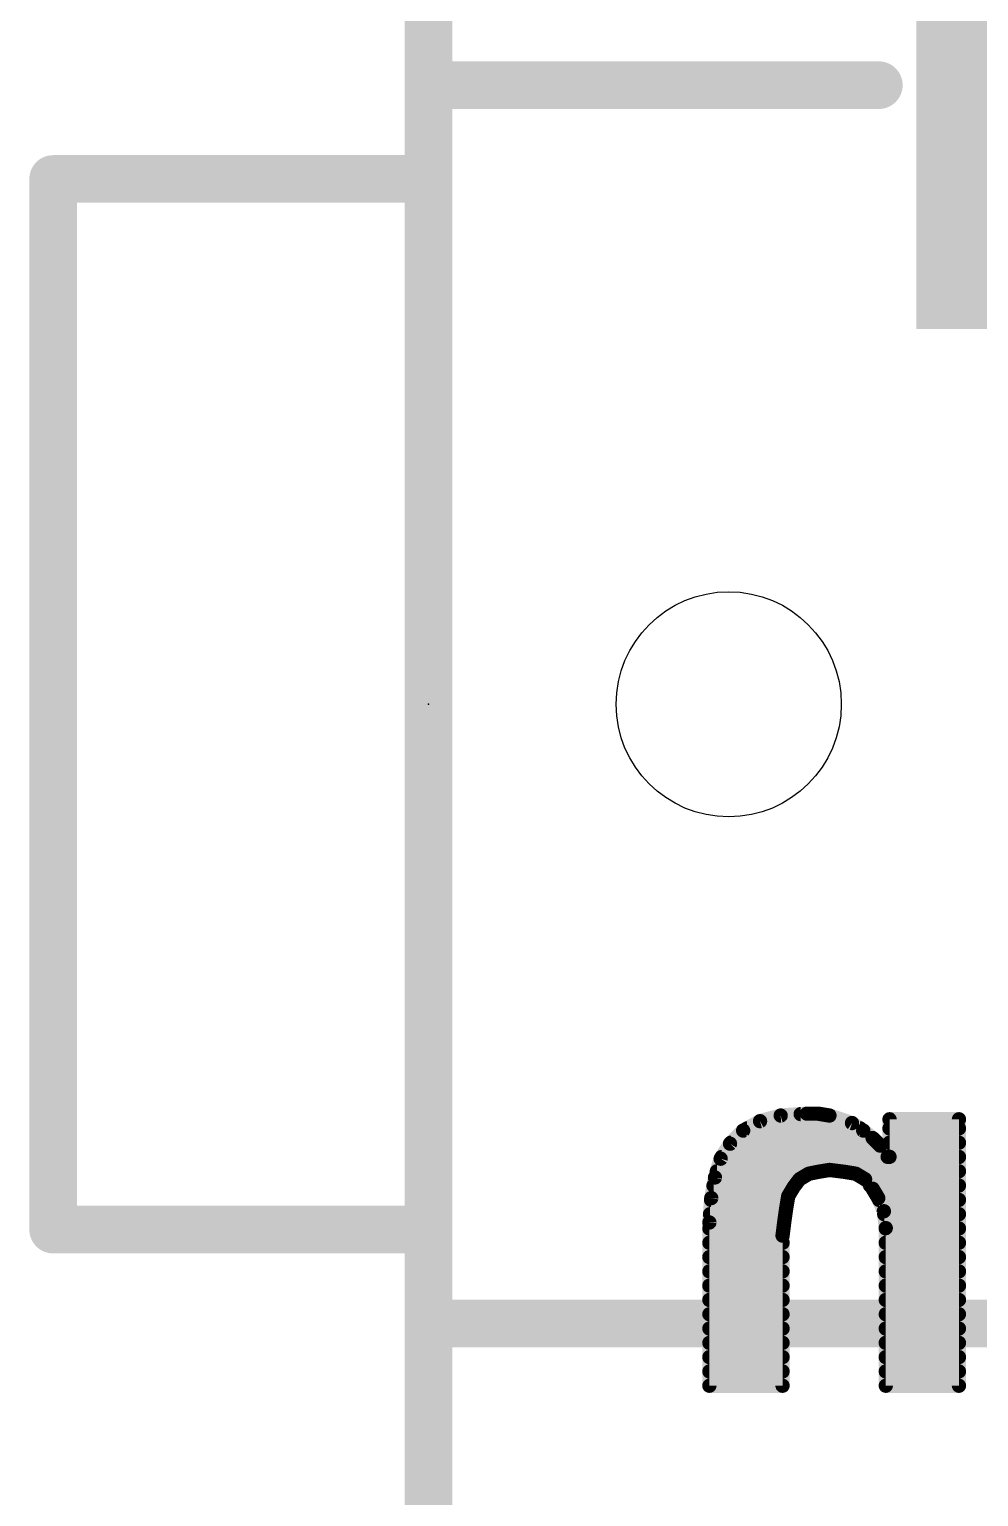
# Model space of a CAD drawing. Extents: x -41 to 66, y -18 to 51.
# Drawn here: x -2.13 to 2.93, y 35.15 to 42.97 of the extents above; entities that cross this region are included whole.
import ezdxf

# ---------------------------------------------------------------- set-up
doc = ezdxf.new("R2010")
doc.units = 0
for name, color, linetype in [('1', 12, 'CONTINUOUS'), ('16', 132, 'CONTINUOUS'), ('20', 31, 'CONTINUOUS'), ('21', 41, 'CONTINUOUS'), ('22', 40, 'CONTINUOUS'), ('23', 53, 'CONTINUOUS'), ('51', 53, 'CONTINUOUS')]:
    doc.layers.add(name, color=color, linetype=linetype)

# ---------------------------------------------------------------- blocks, each defined once
blk = doc.blocks.new('RECT')
blk.add_solid([(-0.5, -0.5), (0.5, -0.5), (-0.5, 0.5), (0.5, 0.5)])

msp = doc.modelspace()

# ---------------------------------------------------------------- linework, layer by layer
at = {"layer": '1', "const_width": 0.254}
msp.add_lwpolyline([(0, 0), (0, 50.8)], dxfattribs=at)
at = {"layer": '16', "const_width": 0.254}
msp.add_lwpolyline([(0, 0), (0, 50.8)], dxfattribs=at)
at = {"layer": '20', "const_width": 0.2032}
msp.add_lwpolyline([(0, 0), (0, 50.8)], dxfattribs=at)
at = {"layer": '20'}
msp.add_circle((1.6, 39.37), 0.6, dxfattribs=at)
at = {"layer": '21', "const_width": 0.254}
for points in [[(0.5, 42.67), (2.4, 42.67)], [(0.5, 36.07), (10.5, 36.07)]]:
    msp.add_lwpolyline(points, dxfattribs=at)
at = {"layer": '21', "const_width": 0.127}
for points in [[(0.5, 42.7335, 1), (0.5, 42.6065)], [(2.4, 42.6065, 1), (2.4, 42.7335)], [(0.5, 36.1335, 1), (0.5, 36.0065)]]:
    msp.add_lwpolyline(points, format="xyb", dxfattribs=at)
at = {"layer": '22', "const_width": 0.0762}
for points in [[(1.767, 37.148), (1.677, 37.098)], [(1.877, 37.178), (1.767, 37.148)], [(2.017, 37.188), (1.877, 37.178)], [(1.9834, 37.1856), (2.0914, 37.1856)], [(2.077, 37.188), (2.017, 37.188)], [(2.137, 37.178), (2.077, 37.188)], [(2.257, 37.138), (2.137, 37.178)], [(2.317, 37.098), (2.257, 37.138)], [(2.827, 37.158), (2.457, 37.158)], [(2.457, 37.158), (2.457, 36.958)], [(2.827, 35.738), (2.827, 37.158)], [(1.677, 37.098), (1.607, 37.028)], [(1.6122, 37.0332), (2.3918, 37.0332)], [(1.6975, 37.1094), (2.2999, 37.1094)], [(2.367, 37.058), (2.317, 37.098)], [(2.407, 37.018), (2.367, 37.058)], [(2.457, 37.1094), (2.827, 37.1094)], [(2.457, 37.0332), (2.827, 37.0332)], [(1.607, 37.028), (1.557, 36.948)], [(1.5626, 36.957), (2.827, 36.957)], [(2.447, 36.958), (2.407, 37.018)], [(2.457, 36.958), (2.447, 36.958)], [(1.557, 36.948), (1.527, 36.848)], [(1.5368, 36.8808), (2.0938, 36.8808)], [(2.027, 36.868), (2.077, 36.878)], [(2.077, 36.878), (2.137, 36.888)], [(2.137, 36.888), (2.217, 36.878)], [(2.1946, 36.8808), (2.827, 36.8808)], [(2.217, 36.878), (2.277, 36.868)], [(1.527, 36.848), (1.507, 36.738)], [(1.5191, 36.8046), (1.952, 36.8046)], [(1.947, 36.798), (1.977, 36.838)], [(1.977, 36.838), (2.027, 36.868)], [(2.277, 36.868), (2.327, 36.838)], [(2.327, 36.838), (2.367, 36.788)], [(2.3537, 36.8046), (2.827, 36.8046)], [(1.507, 36.738), (1.497, 36.608)], [(1.5063, 36.7284), (1.9137, 36.7284)], [(1.907, 36.688), (1.917, 36.748)], [(1.917, 36.748), (1.947, 36.798)], [(2.367, 36.788), (2.397, 36.738)], [(2.397, 36.738), (2.427, 36.668)], [(2.4011, 36.7284), (2.827, 36.7284)], [(1.5004, 36.6522), (1.9019, 36.6522)], [(1.897, 36.618), (1.907, 36.688)], [(2.427, 36.668), (2.437, 36.578)], [(2.4288, 36.6522), (2.827, 36.6522)], [(1.497, 36.608), (1.497, 35.738)], [(1.497, 36.576), (1.8918, 36.576)], [(1.887, 36.538), (1.897, 36.618)], [(2.437, 36.578), (2.437, 35.738)], [(2.437, 36.576), (2.827, 36.576)], [(1.497, 36.4998), (1.887, 36.4998)], [(1.887, 35.738), (1.887, 36.538)], [(2.437, 36.4998), (2.827, 36.4998)], [(1.497, 36.4236), (1.887, 36.4236)], [(2.437, 36.4236), (2.827, 36.4236)], [(1.497, 36.3474), (1.887, 36.3474)], [(2.437, 36.3474), (2.827, 36.3474)], [(1.497, 36.2712), (1.887, 36.2712)], [(2.437, 36.2712), (2.827, 36.2712)], [(1.497, 36.195), (1.887, 36.195)], [(2.437, 36.195), (2.827, 36.195)], [(1.497, 36.1188), (1.887, 36.1188)], [(2.437, 36.1188), (2.827, 36.1188)], [(1.497, 36.0426), (1.887, 36.0426)], [(2.437, 36.0426), (2.827, 36.0426)], [(1.497, 35.9664), (1.887, 35.9664)], [(2.437, 35.9664), (2.827, 35.9664)], [(1.497, 35.8902), (1.887, 35.8902)], [(2.437, 35.8902), (2.827, 35.8902)], [(1.497, 35.814), (1.887, 35.814)], [(2.437, 35.814), (2.827, 35.814)], [(1.497, 35.738), (1.887, 35.738)], [(2.437, 35.738), (2.827, 35.738)]]:
    msp.add_lwpolyline(points, dxfattribs=at)
at = {"layer": '22', "const_width": 0.0381}
for points in [[(1.762, 37.1664, 1), (1.772, 37.1296)], [(1.7763, 37.1313, 1), (1.7577, 37.1647)], [(1.8756, 37.197, 1), (1.8784, 37.159)], [(1.882, 37.1596, 1), (1.872, 37.1964)], [(1.9834, 37.2047, 1), (1.9834, 37.1666)], [(2.017, 37.2071, 1), (2.017, 37.169)], [(2.0184, 37.169, 1), (2.0156, 37.207)], [(2.0801, 37.2068, 1), (2.0739, 37.1692)], [(2.077, 37.169, 1), (2.077, 37.2071)], [(2.0914, 37.1666, 1), (2.0914, 37.2047)], [(2.143, 37.1961, 1), (2.131, 37.1599)], [(2.1339, 37.1592, 1), (2.1401, 37.1968)], [(2.2676, 37.1539, 1), (2.2464, 37.1221)], [(2.251, 37.1199, 1), (2.263, 37.1561)], [(2.457, 37.1771, 1), (2.457, 37.139)], [(2.4761, 37.158, 1), (2.438, 37.158)], [(2.846, 37.158, 1), (2.8079, 37.158)], [(2.827, 37.139, 1), (2.827, 37.1771)], [(1.6122, 37.0523, 1), (1.6122, 37.0142)], [(1.6677, 37.1147, 1), (1.6863, 37.0813)], [(1.6905, 37.0845, 1), (1.6635, 37.1115)], [(1.6975, 37.1285, 1), (1.6975, 37.0904)], [(2.3289, 37.1129, 1), (2.3051, 37.0831)], [(2.2999, 37.0904, 1), (2.2999, 37.1285)], [(2.3064, 37.0821, 1), (2.3276, 37.1139)], [(2.3805, 37.0715, 1), (2.3535, 37.0445)], [(2.3551, 37.0431, 1), (2.3789, 37.0729)], [(2.3918, 37.0142, 1), (2.3918, 37.0523)], [(2.457, 37.1285, 1), (2.457, 37.0904)], [(2.457, 37.0523, 1), (2.457, 37.0142)], [(2.827, 37.0904, 1), (2.827, 37.1285)], [(2.827, 37.0142, 1), (2.827, 37.0523)], [(1.5626, 36.9761, 1), (1.5626, 36.938)], [(1.5935, 37.0415, 1), (1.6205, 37.0145)], [(1.6232, 37.0179, 1), (1.5908, 37.0381)], [(2.4229, 37.0286, 1), (2.3911, 37.0074)], [(2.3935, 37.0045, 1), (2.4205, 37.0315)], [(2.447, 36.977, 1), (2.447, 36.9389)], [(2.457, 36.9389, 1), (2.457, 36.977)], [(2.827, 36.938, 1), (2.827, 36.9761)], [(1.5368, 36.8999, 1), (1.5368, 36.8618)], [(1.5408, 36.9581, 1), (1.5732, 36.9379)], [(1.5752, 36.9425, 1), (1.5388, 36.9535)], [(2.0739, 36.8968, 1), (2.0801, 36.8592)], [(2.0807, 36.8593, 1), (2.0733, 36.8967)], [(2.0938, 36.8618, 1), (2.0938, 36.8999)], [(2.1394, 36.9069, 1), (2.1346, 36.8691)], [(2.1401, 36.8692, 1), (2.1339, 36.9068)], [(2.1946, 36.8999, 1), (2.1946, 36.8618)], [(2.2201, 36.8968, 1), (2.2139, 36.8592)], [(2.2146, 36.8591, 1), (2.2194, 36.8969)], [(2.4311, 36.9474, 1), (2.4629, 36.9686)], [(2.438, 36.958, 1), (2.4761, 36.958)], [(2.827, 36.8618, 1), (2.827, 36.8999)], [(1.5191, 36.8237, 1), (1.5191, 36.7856)], [(1.5088, 36.8535, 1), (1.5452, 36.8425)], [(1.5457, 36.8446, 1), (1.5083, 36.8514)], [(1.952, 36.7856, 1), (1.952, 36.8237)], [(1.9672, 36.8543, 1), (1.9868, 36.8217)], [(1.9922, 36.8266, 1), (1.9618, 36.8494)], [(2.0233, 36.8867, 1), (2.0307, 36.8493)], [(2.0368, 36.8517, 1), (2.0172, 36.8843)], [(2.2868, 36.8843, 1), (2.2672, 36.8517)], [(2.2739, 36.8492, 1), (2.2801, 36.8868)], [(2.3419, 36.8499, 1), (2.3121, 36.8261)], [(2.3172, 36.8217, 1), (2.3368, 36.8543)], [(2.3537, 36.8237, 1), (2.3537, 36.7856)], [(2.827, 36.7856, 1), (2.827, 36.8237)], [(1.5063, 36.7475, 1), (1.5063, 36.7094)], [(1.526, 36.7365, 1), (1.488, 36.7395)], [(1.4883, 36.7414, 1), (1.5257, 36.7346)], [(1.9007, 36.7578, 1), (1.9333, 36.7382)], [(1.9358, 36.7449, 1), (1.8982, 36.7511)], [(1.9137, 36.7094, 1), (1.9137, 36.7475)], [(1.9318, 36.8094, 1), (1.9622, 36.7866)], [(1.9633, 36.7882, 1), (1.9307, 36.8078)], [(2.3833, 36.7978, 1), (2.3507, 36.7782)], [(2.3521, 36.7761, 1), (2.3819, 36.7999)], [(2.4145, 36.7455, 1), (2.3795, 36.7305)], [(2.3807, 36.7282, 1), (2.4133, 36.7478)], [(2.4011, 36.7475, 1), (2.4011, 36.7094)], [(2.827, 36.7094, 1), (2.827, 36.7475)], [(1.5004, 36.6713, 1), (1.5004, 36.6332)], [(1.8882, 36.6911, 1), (1.9258, 36.6849)], [(1.9259, 36.6853, 1), (1.8881, 36.6907)], [(1.9019, 36.6332, 1), (1.9019, 36.6713)], [(2.4459, 36.6701, 1), (2.4081, 36.6659)], [(2.4095, 36.6605, 1), (2.4445, 36.6755)], [(2.4288, 36.6713, 1), (2.4288, 36.6332)], [(2.827, 36.6332, 1), (2.827, 36.6713)], [(1.5161, 36.608, 1), (1.478, 36.608)], [(1.478, 36.6095, 1), (1.516, 36.6065)], [(1.497, 36.5951, 1), (1.497, 36.557)], [(1.8781, 36.6207, 1), (1.9159, 36.6153)], [(1.9159, 36.6156, 1), (1.8781, 36.6204)], [(1.8918, 36.557, 1), (1.8918, 36.5951)], [(2.437, 36.5951, 1), (2.437, 36.557)], [(2.4561, 36.578, 1), (2.418, 36.578)], [(2.827, 36.557, 1), (2.827, 36.5951)], [(1.497, 36.5189, 1), (1.497, 36.4808)], [(1.9061, 36.538, 1), (1.8679, 36.538)], [(1.8681, 36.5404, 1), (1.9059, 36.5356)], [(1.887, 36.4808, 1), (1.887, 36.5189)], [(2.437, 36.5189, 1), (2.437, 36.4808)], [(2.4181, 36.5759, 1), (2.4559, 36.5801)], [(2.827, 36.4808, 1), (2.827, 36.5189)], [(1.497, 36.4427, 1), (1.497, 36.4046)], [(1.887, 36.4046, 1), (1.887, 36.4427)], [(2.437, 36.4427, 1), (2.437, 36.4046)], [(2.827, 36.4046, 1), (2.827, 36.4427)], [(1.497, 36.3665, 1), (1.497, 36.3284)], [(1.887, 36.3284, 1), (1.887, 36.3665)], [(2.437, 36.3665, 1), (2.437, 36.3284)], [(2.827, 36.3284, 1), (2.827, 36.3665)], [(1.497, 36.2903, 1), (1.497, 36.2522)], [(1.887, 36.2522, 1), (1.887, 36.2903)], [(2.437, 36.2903, 1), (2.437, 36.2522)], [(2.827, 36.2522, 1), (2.827, 36.2903)], [(1.497, 36.2141, 1), (1.497, 36.176)], [(1.887, 36.176, 1), (1.887, 36.2141)], [(2.437, 36.2141, 1), (2.437, 36.176)], [(2.827, 36.176, 1), (2.827, 36.2141)], [(1.497, 36.1379, 1), (1.497, 36.0998)], [(1.887, 36.0998, 1), (1.887, 36.1379)], [(2.437, 36.1379, 1), (2.437, 36.0998)], [(2.827, 36.0998, 1), (2.827, 36.1379)], [(1.497, 36.0617, 1), (1.497, 36.0236)], [(1.887, 36.0236, 1), (1.887, 36.0617)], [(2.437, 36.0617, 1), (2.437, 36.0236)], [(2.827, 36.0236, 1), (2.827, 36.0617)], [(1.497, 35.9855, 1), (1.497, 35.9474)], [(1.887, 35.9474, 1), (1.887, 35.9855)], [(2.437, 35.9855, 1), (2.437, 35.9474)], [(2.827, 35.9474, 1), (2.827, 35.9855)], [(1.497, 35.9093, 1), (1.497, 35.8712)], [(1.887, 35.8712, 1), (1.887, 35.9093)], [(2.437, 35.9093, 1), (2.437, 35.8712)], [(2.827, 35.8712, 1), (2.827, 35.9093)], [(1.497, 35.8331, 1), (1.497, 35.795)], [(1.887, 35.795, 1), (1.887, 35.8331)], [(2.437, 35.8331, 1), (2.437, 35.795)], [(2.827, 35.795, 1), (2.827, 35.8331)], [(1.497, 35.757, 1), (1.497, 35.7189)], [(1.478, 35.738, 1), (1.5161, 35.738)], [(1.8679, 35.738, 1), (1.9061, 35.738)], [(1.887, 35.7189, 1), (1.887, 35.757)], [(2.437, 35.757, 1), (2.437, 35.7189)], [(2.418, 35.738, 1), (2.4561, 35.738)], [(2.8079, 35.738, 1), (2.846, 35.738)], [(2.827, 35.7189, 1), (2.827, 35.757)]]:
    msp.add_lwpolyline(points, format="xyb", dxfattribs=at)
at = {"layer": '23'}
msp.add_point((0, 39.37), dxfattribs=at)
at = {"layer": '51', "const_width": 0.254}
for points in [[(0.5, 42.67), (0, 42.67)], [(0, 42.67), (0, 42.17)], [(0, 42.17), (-2, 42.17)], [(-2, 42.17), (-2, 36.57)], [(0, 42.17), (0, 36.57)], [(-2, 36.57), (0, 36.57)], [(0, 36.57), (0, 36.07)], [(0, 36.07), (0.5, 36.07)]]:
    msp.add_lwpolyline(points, dxfattribs=at)
at = {"layer": '51', "const_width": 0.127}
for points in [[(0, 42.7335, 1), (0, 42.6065)], [(0.0635, 42.67, 1), (-0.0635, 42.67)], [(0.5, 42.6065, 1), (0.5, 42.7335)], [(-2, 42.2335, 1), (-2, 42.1065)], [(-1.9365, 42.17, 1), (-2.0635, 42.17)], [(0.0635, 42.17, 1), (-0.0635, 42.17)], [(-0.0635, 42.17, 1), (0.0635, 42.17)], [(0, 42.1065, 1), (0, 42.2335)], [(-2, 36.6335, 1), (-2, 36.5065)], [(0.0635, 36.57, 1), (-0.0635, 36.57)], [(0, 36.5065, 1), (0, 36.6335)], [(-2.0635, 36.57, 1), (-1.9365, 36.57)], [(-0.0635, 36.57, 1), (0.0635, 36.57)], [(0, 36.1335, 1), (0, 36.0065)], [(-0.0635, 36.07, 1), (0.0635, 36.07)], [(0.5, 36.0065, 1), (0.5, 36.1335)]]:
    msp.add_lwpolyline(points, format="xyb", dxfattribs=at)

# ---------------------------------------------------------------- block references
at = {"layer": '1', "xscale": 1.2, "yscale": 2.5, "rotation": 180}
msp.add_blockref('RECT', (3.2, 42.62), dxfattribs=at)

doc.saveas('drawing.dxf')
